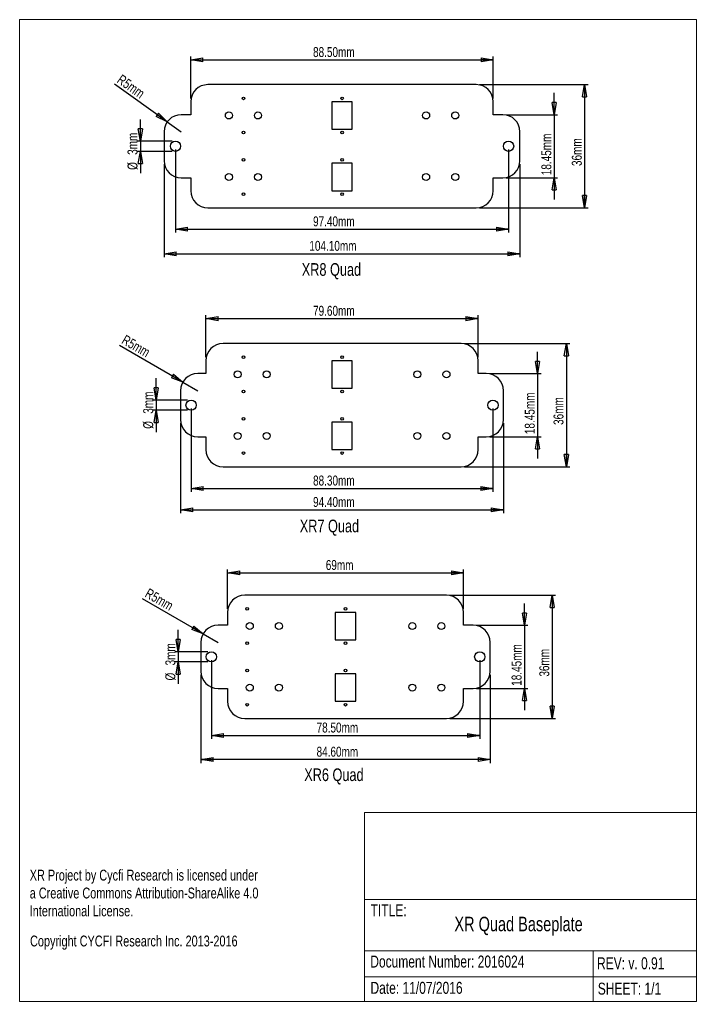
# Model space of a CAD drawing. Header units: millimetres. Extents: x -374 to 1644, y -804 to 292.
# Drawn here: x 5.9 to 203.8, y 5.3 to 292.3 of the extents above; entities that cross this region are included whole.
import ezdxf

# ---------------------------------------------------------------- set-up
doc = ezdxf.new("R2010")
doc.units = ezdxf.units.MM
doc.layers.add('LAYER_1', color=179, linetype='Continuous')
doc.styles.add('SLDTEXTSTYLE0', font='TXT', dxfattribs={"width": 0.75})
doc.dimstyles.new('SLDDIMSTYLE0', dxfattribs={"dimtxt": 2.910417, "dimasz": 3.556, "dimexe": 0, "dimexo": 0.0625, "dimgap": 0.727604, "dimtad": 1, "dimrnd": 1e-09, "dimzin": 12, "dimdsep": 46, "dimtxsty": 'SLDTEXTSTYLE0', "dimblk1": 'CLOSED', "dimblk2": 'CLOSED', "dimsah": 1, "dimcen": 0.09, "dimadec": 0, "dimazin": 3, "dimtfac": 1, "dimtofl": 0, "dimtmove": 0, "dimatfit": 3, "dimldrblk": 'CLOSED', "dimfxl": 1, "dimfrac": 2, "dimtolj": 1, "dimtzin": 12, "dimarcsym": 0})
doc.dimstyles.new('SLDDIMSTYLE1', dxfattribs={"dimtxt": 2.910417, "dimasz": 3.556, "dimexe": 0, "dimexo": 0.0625, "dimgap": 0.727604, "dimtad": 1, "dimrnd": 1e-09, "dimzin": 12, "dimdsep": 46, "dimtxsty": 'SLDTEXTSTYLE0', "dimblk1": 'CLOSED', "dimblk2": 'CLOSED', "dimsah": 1, "dimcen": 0.09, "dimadec": 0, "dimazin": 3, "dimtfac": 1, "dimtmove": 0, "dimatfit": 0, "dimldrblk": 'CLOSED', "dimfxl": 1, "dimfrac": 2, "dimtolj": 1, "dimtzin": 12, "dimarcsym": 0})
doc.dimstyles.new('SLDDIMSTYLE2', dxfattribs={"dimtxt": 2.910417, "dimasz": 3.556, "dimexe": 0, "dimexo": 0.0625, "dimgap": 0.727604, "dimtad": 1, "dimrnd": 1e-09, "dimzin": 4, "dimdsep": 46, "dimtxsty": 'SLDTEXTSTYLE0', "dimblk1": 'CLOSED', "dimblk2": 'CLOSED', "dimsah": 1, "dimcen": 0.09, "dimadec": 0, "dimazin": 1, "dimtfac": 1, "dimtofl": 0, "dimtmove": 0, "dimatfit": 3, "dimldrblk": 'CLOSED', "dimfxl": 1, "dimfrac": 2, "dimtolj": 1, "dimtzin": 12, "dimarcsym": 0})
doc.dimstyles.new('SLDDIMSTYLE3', dxfattribs={"dimtxt": 2.910417, "dimasz": 3.556, "dimexe": 0, "dimexo": 0.0625, "dimgap": 0.727604, "dimtad": 1, "dimrnd": 1e-09, "dimzin": 12, "dimdsep": 46, "dimtxsty": 'SLDTEXTSTYLE0', "dimblk1": 'CLOSED', "dimblk2": 'CLOSED', "dimsah": 1, "dimcen": 0, "dimadec": 0, "dimazin": 3, "dimtfac": 1, "dimtofl": 0, "dimtmove": 0, "dimatfit": 3, "dimldrblk": 'CLOSED', "dimfxl": 1, "dimfrac": 2, "dimtolj": 1, "dimtzin": 12, "dimarcsym": 0})

# ---------------------------------------------------------------- blocks, each defined once
blk = doc.blocks.new('SW_NOTE_0')
at = {"layer": 'LAYER_1', "color": 0, "char_height": 3.175, "attachment_point": 1, "style": 'SLDTEXTSTYLE0'}
for s, insert in [('XR Project by Cycfi Research is licensed under', (0, 4.09)), ('a Creative Commons Attribution-ShareAlike 4.0', (0, -1.14)), ('International License.', (0, -6.37))]:
    blk.add_mtext(s, dxfattribs=dict(at, insert=insert))
blk = doc.blocks.new('_CLOSED')
at = {"color": 0, "linetype": 'ByBlock', "lineweight": -2}
for p, q in [((-1, 0.166667), (0, 0)), ((-1, 0.166667), (-1, -0.166667)), ((0, 0), (-1, -0.166667)), ((0, 0), (-1, 0))]:
    blk.add_line(p, q, dxfattribs=at)
blk = doc.blocks.new('_D')
at = {"layer": 'LAYER_1'}
for p, q in [((66.72, 119.98), (66.72, 131.53)), ((66.72, 130.53), (135.72, 130.53)), ((135.72, 119.98), (135.72, 131.53))]:
    blk.add_line(p, q, dxfattribs=at)
at = {"layer": 'LAYER_1', "xscale": 3.556, "yscale": 3.556, "rotation": 180}
blk.add_blockref('_CLOSED', (66.72, 130.53, -1.5), dxfattribs=at)
at = {"layer": 'LAYER_1', "xscale": 3.556, "yscale": 3.556}
blk.add_blockref('_CLOSED', (135.72, 130.53, -1.5), dxfattribs=at)
at = {"layer": 'LAYER_1', "insert": (95.43, 134.28), "char_height": 2.91, "attachment_point": 1, "style": 'SLDTEXTSTYLE0'}
blk.add_mtext('69mm', dxfattribs=at)
blk = doc.blocks.new('_D_1')
at = {"layer": 'LAYER_1'}
for p, q in [((52.25, 107.48), (52.25, 113.83)), ((60.97, 107.48), (51.25, 107.48)), ((52.25, 107.48), (52.25, 104.48)), ((60.97, 104.48), (51.25, 104.48)), ((52.25, 104.48), (52.25, 98.13))]:
    blk.add_line(p, q, dxfattribs=at)
at = {"layer": 'LAYER_1', "xscale": 3.556, "yscale": 3.556}
for p, rotation in [((52.25, 107.48, -1.5), 270), ((52.25, 104.48, -1.5), 90)]:
    blk.add_blockref('_CLOSED', p, dxfattribs=dict(at, rotation=rotation))
at = {"layer": 'LAYER_1', "char_height": 2.91, "attachment_point": 1, "rotation": 90, "style": 'SLDTEXTSTYLE0'}
for s, insert in [('3mm', (48.5, 103.46)), ('%%c', (48.5, 99.07))]:
    blk.add_mtext(s, dxfattribs=dict(at, insert=insert))
blk = doc.blocks.new('_D_2')
at = {"layer": 'LAYER_1'}
for p, q in [((153.52, 115.2), (153.52, 121.55)), ((139.52, 115.2), (154.52, 115.2)), ((153.52, 115.2), (153.52, 96.75)), ((139.52, 96.75), (154.52, 96.75)), ((153.52, 96.75), (153.52, 90.4))]:
    blk.add_line(p, q, dxfattribs=at)
at = {"layer": 'LAYER_1', "xscale": 3.556, "yscale": 3.556}
for p, rotation in [((153.52, 115.2, -1.5), 270), ((153.52, 96.75, -1.5), 90)]:
    blk.add_blockref('_CLOSED', p, dxfattribs=dict(at, rotation=rotation))
at = {"layer": 'LAYER_1', "insert": (149.77, 97.5), "char_height": 2.91, "attachment_point": 1, "rotation": 90, "style": 'SLDTEXTSTYLE0'}
blk.add_mtext('18.45mm', dxfattribs=at)
blk = doc.blocks.new('_D_3')
at = {"layer": 'LAYER_1'}
for p, q in [((131.72, 123.98), (162.64, 123.98)), ((161.64, 123.98), (161.64, 87.98)), ((131.72, 87.98), (162.64, 87.98))]:
    blk.add_line(p, q, dxfattribs=at)
at = {"layer": 'LAYER_1', "xscale": 3.556, "yscale": 3.556}
for p, rotation in [((161.64, 123.98, -1.5), 90), ((161.64, 87.98, -1.5), 270)]:
    blk.add_blockref('_CLOSED', p, dxfattribs=dict(at, rotation=rotation))
at = {"layer": 'LAYER_1', "insert": (157.88, 100.19), "char_height": 2.91, "attachment_point": 1, "rotation": 90, "style": 'SLDTEXTSTYLE0'}
blk.add_mtext('36mm', dxfattribs=at)
blk = doc.blocks.new('_D_4')
at = {"layer": 'LAYER_1'}
for p, q in [((58.92, 100.75), (58.92, 74.94)), ((143.52, 100.75), (143.52, 74.94)), ((143.52, 75.94), (58.92, 75.94))]:
    blk.add_line(p, q, dxfattribs=at)
at = {"layer": 'LAYER_1', "xscale": 3.556, "yscale": 3.556, "rotation": 180}
blk.add_blockref('_CLOSED', (58.92, 75.94, -1.5), dxfattribs=at)
at = {"layer": 'LAYER_1', "xscale": 3.556, "yscale": 3.556}
blk.add_blockref('_CLOSED', (143.52, 75.94, -1.5), dxfattribs=at)
at = {"layer": 'LAYER_1', "insert": (92.74, 79.7), "char_height": 2.91, "attachment_point": 1, "style": 'SLDTEXTSTYLE0'}
blk.add_mtext('84.60mm', dxfattribs=at)
blk = doc.blocks.new('_D_5')
at = {"layer": 'LAYER_1'}
for p, q in [((61.97, 104.98), (61.97, 82.01)), ((140.47, 104.98), (140.47, 82.01)), ((61.97, 83.01), (140.47, 83.01))]:
    blk.add_line(p, q, dxfattribs=at)
at = {"layer": 'LAYER_1', "xscale": 3.556, "yscale": 3.556, "rotation": 180}
blk.add_blockref('_CLOSED', (61.97, 83.01, -1.5), dxfattribs=at)
at = {"layer": 'LAYER_1', "xscale": 3.556, "yscale": 3.556}
blk.add_blockref('_CLOSED', (140.47, 83.01, -1.5), dxfattribs=at)
at = {"layer": 'LAYER_1', "insert": (92.74, 86.76), "char_height": 2.91, "attachment_point": 1, "style": 'SLDTEXTSTYLE0'}
blk.add_mtext('78.50mm', dxfattribs=at)
blk = doc.blocks.new('_D_6')
at = {"layer": 'LAYER_1'}
for q in [(41.87, 122.93), (63.92, 110.2)]:
    blk.add_line((59.59, 112.7), q, dxfattribs=at)
at = {"layer": 'LAYER_1', "xscale": 3.556, "yscale": 3.556, "rotation": 330}
blk.add_blockref('_CLOSED', (59.59, 112.7, -1.5), dxfattribs=at)
at = {"layer": 'LAYER_1', "insert": (43.74, 126.17), "char_height": 2.91, "attachment_point": 1, "rotation": 330, "style": 'SLDTEXTSTYLE0'}
blk.add_mtext('R5mm', dxfattribs=at)
blk = doc.blocks.new('_D_7')
at = {"layer": 'LAYER_1'}
for p, q in [((60.38, 193.55), (60.38, 205.84)), ((60.38, 204.84), (139.98, 204.84)), ((139.98, 193.55), (139.98, 205.84))]:
    blk.add_line(p, q, dxfattribs=at)
at = {"layer": 'LAYER_1', "xscale": 3.556, "yscale": 3.556, "rotation": 180}
blk.add_blockref('_CLOSED', (60.38, 204.84, -1.5), dxfattribs=at)
at = {"layer": 'LAYER_1', "xscale": 3.556, "yscale": 3.556}
blk.add_blockref('_CLOSED', (139.98, 204.84, -1.5), dxfattribs=at)
at = {"layer": 'LAYER_1', "insert": (91.71, 208.59), "char_height": 2.91, "attachment_point": 1, "style": 'SLDTEXTSTYLE0'}
blk.add_mtext('79.60mm', dxfattribs=at)
blk = doc.blocks.new('_D_8')
at = {"layer": 'LAYER_1'}
for p, q in [((157.38, 188.78), (157.38, 195.13)), ((143.38, 188.78), (158.38, 188.78)), ((157.38, 188.78), (157.38, 170.33)), ((143.38, 170.33), (158.38, 170.33)), ((157.38, 170.33), (157.38, 163.98))]:
    blk.add_line(p, q, dxfattribs=at)
at = {"layer": 'LAYER_1', "xscale": 3.556, "yscale": 3.556}
for p, rotation in [((157.38, 188.78, -1.5), 270), ((157.38, 170.33, -1.5), 90)]:
    blk.add_blockref('_CLOSED', p, dxfattribs=dict(at, rotation=rotation))
at = {"layer": 'LAYER_1', "insert": (153.63, 171.08), "char_height": 2.91, "attachment_point": 1, "rotation": 90, "style": 'SLDTEXTSTYLE0'}
blk.add_mtext('18.45mm', dxfattribs=at)
blk = doc.blocks.new('_D_9')
at = {"layer": 'LAYER_1'}
for p, q in [((135.98, 197.55), (166.79, 197.55)), ((165.79, 197.55), (165.79, 161.55)), ((135.98, 161.55), (166.79, 161.55))]:
    blk.add_line(p, q, dxfattribs=at)
at = {"layer": 'LAYER_1', "xscale": 3.556, "yscale": 3.556}
for p, rotation in [((165.79, 197.55, -1.5), 90), ((165.79, 161.55, -1.5), 270)]:
    blk.add_blockref('_CLOSED', p, dxfattribs=dict(at, rotation=rotation))
at = {"layer": 'LAYER_1', "insert": (162.04, 173.77), "char_height": 2.91, "attachment_point": 1, "rotation": 90, "style": 'SLDTEXTSTYLE0'}
blk.add_mtext('36mm', dxfattribs=at)
blk = doc.blocks.new('_D_10')
at = {"layer": 'LAYER_1'}
for p, q in [((45.79, 181.05), (45.79, 187.4)), ((55.03, 181.05), (44.79, 181.05)), ((45.79, 181.05), (45.79, 178.05)), ((55.03, 178.05), (44.79, 178.05)), ((45.79, 178.05), (45.79, 171.7))]:
    blk.add_line(p, q, dxfattribs=at)
at = {"layer": 'LAYER_1', "xscale": 3.556, "yscale": 3.556}
for p, rotation in [((45.79, 181.05, -1.5), 270), ((45.79, 178.05, -1.5), 90)]:
    blk.add_blockref('_CLOSED', p, dxfattribs=dict(at, rotation=rotation))
at = {"layer": 'LAYER_1', "char_height": 2.91, "attachment_point": 1, "rotation": 90, "style": 'SLDTEXTSTYLE0'}
for s, insert in [('3mm', (42.04, 177.04)), ('%%c', (42.04, 172.64))]:
    blk.add_mtext(s, dxfattribs=dict(at, insert=insert))
blk = doc.blocks.new('_D_11')
at = {"layer": 'LAYER_1'}
for p, q in [((56.03, 178.55), (56.03, 154.22)), ((144.33, 178.55), (144.33, 154.22)), ((56.03, 155.22), (144.33, 155.22))]:
    blk.add_line(p, q, dxfattribs=at)
at = {"layer": 'LAYER_1', "xscale": 3.556, "yscale": 3.556, "rotation": 180}
blk.add_blockref('_CLOSED', (56.03, 155.22, -1.5), dxfattribs=at)
at = {"layer": 'LAYER_1', "xscale": 3.556, "yscale": 3.556}
blk.add_blockref('_CLOSED', (144.33, 155.22, -1.5), dxfattribs=at)
at = {"layer": 'LAYER_1', "insert": (91.71, 158.97), "char_height": 2.91, "attachment_point": 1, "style": 'SLDTEXTSTYLE0'}
blk.add_mtext('88.30mm', dxfattribs=at)
blk = doc.blocks.new('_D_12')
at = {"layer": 'LAYER_1'}
for p, q in [((52.98, 174.33), (52.98, 147.96)), ((147.38, 174.33), (147.38, 147.96)), ((52.98, 148.96), (147.38, 148.96))]:
    blk.add_line(p, q, dxfattribs=at)
at = {"layer": 'LAYER_1', "xscale": 3.556, "yscale": 3.556, "rotation": 180}
blk.add_blockref('_CLOSED', (52.98, 148.96, -1.5), dxfattribs=at)
at = {"layer": 'LAYER_1', "xscale": 3.556, "yscale": 3.556}
blk.add_blockref('_CLOSED', (147.38, 148.96, -1.5), dxfattribs=at)
at = {"layer": 'LAYER_1', "insert": (91.71, 152.71), "char_height": 2.91, "attachment_point": 1, "style": 'SLDTEXTSTYLE0'}
blk.add_mtext('94.40mm', dxfattribs=at)
blk = doc.blocks.new('_D_13')
at = {"layer": 'LAYER_1'}
for q in [(35.07, 197.01), (57.98, 183.78)]:
    blk.add_line((53.65, 186.28), q, dxfattribs=at)
at = {"layer": 'LAYER_1', "xscale": 3.556, "yscale": 3.556, "rotation": 330}
blk.add_blockref('_CLOSED', (53.65, 186.28, -1.5), dxfattribs=at)
at = {"layer": 'LAYER_1', "insert": (36.93, 200.25), "char_height": 2.91, "attachment_point": 1, "rotation": 330, "style": 'SLDTEXTSTYLE0'}
blk.add_mtext('R5mm', dxfattribs=at)
blk = doc.blocks.new('_D_14')
at = {"layer": 'LAYER_1'}
for p, q in [((55.93, 269.25), (55.93, 281.48)), ((144.43, 269.25), (144.43, 281.48)), ((55.93, 280.48), (144.43, 280.48))]:
    blk.add_line(p, q, dxfattribs=at)
at = {"layer": 'LAYER_1', "xscale": 3.556, "yscale": 3.556, "rotation": 180}
blk.add_blockref('_CLOSED', (55.93, 280.48, -1.5), dxfattribs=at)
at = {"layer": 'LAYER_1', "xscale": 3.556, "yscale": 3.556}
blk.add_blockref('_CLOSED', (144.43, 280.48, -1.5), dxfattribs=at)
at = {"layer": 'LAYER_1', "insert": (91.71, 284.23), "char_height": 2.91, "attachment_point": 1, "style": 'SLDTEXTSTYLE0'}
blk.add_mtext('88.50mm', dxfattribs=at)
blk = doc.blocks.new('_D_15')
at = {"layer": 'LAYER_1'}
for p, q in [((162.23, 264.47), (162.23, 270.82)), ((148.23, 264.47), (163.23, 264.47)), ((162.23, 264.47), (162.23, 246.02)), ((148.23, 246.02), (163.23, 246.02)), ((162.23, 246.02), (162.23, 239.67))]:
    blk.add_line(p, q, dxfattribs=at)
at = {"layer": 'LAYER_1', "xscale": 3.556, "yscale": 3.556}
for p, rotation in [((162.23, 264.47, -1.5), 270), ((162.23, 246.02, -1.5), 90)]:
    blk.add_blockref('_CLOSED', p, dxfattribs=dict(at, rotation=rotation))
at = {"layer": 'LAYER_1', "insert": (158.48, 246.77), "char_height": 2.91, "attachment_point": 1, "rotation": 90, "style": 'SLDTEXTSTYLE0'}
blk.add_mtext('18.45mm', dxfattribs=at)
blk = doc.blocks.new('_D_16')
at = {"layer": 'LAYER_1'}
for p, q in [((140.43, 273.25), (172.14, 273.25)), ((171.14, 273.25), (171.14, 237.25)), ((140.43, 237.25), (172.14, 237.25))]:
    blk.add_line(p, q, dxfattribs=at)
at = {"layer": 'LAYER_1', "xscale": 3.556, "yscale": 3.556}
for p, rotation in [((171.14, 273.25, -1.5), 90), ((171.14, 237.25, -1.5), 270)]:
    blk.add_blockref('_CLOSED', p, dxfattribs=dict(at, rotation=rotation))
at = {"layer": 'LAYER_1', "insert": (167.39, 249.46), "char_height": 2.91, "attachment_point": 1, "rotation": 90, "style": 'SLDTEXTSTYLE0'}
blk.add_mtext('36mm', dxfattribs=at)
blk = doc.blocks.new('_D_17')
at = {"layer": 'LAYER_1'}
for p, q in [((41.2, 256.75), (41.2, 263.1)), ((50.48, 256.75), (40.2, 256.75)), ((41.2, 256.75), (41.2, 253.75)), ((50.48, 253.75), (40.2, 253.75)), ((41.2, 253.75), (41.2, 247.4))]:
    blk.add_line(p, q, dxfattribs=at)
at = {"layer": 'LAYER_1', "xscale": 3.556, "yscale": 3.556}
for p, rotation in [((41.2, 256.75, -1.5), 270), ((41.2, 253.75, -1.5), 90)]:
    blk.add_blockref('_CLOSED', p, dxfattribs=dict(at, rotation=rotation))
at = {"layer": 'LAYER_1', "char_height": 2.91, "attachment_point": 1, "rotation": 90, "style": 'SLDTEXTSTYLE0'}
for s, insert in [('3mm', (37.45, 252.73)), ('%%c', (37.45, 248.34))]:
    blk.add_mtext(s, dxfattribs=dict(at, insert=insert))
blk = doc.blocks.new('_D_18')
at = {"layer": 'LAYER_1'}
for p, q in [((51.48, 254.25), (51.48, 229.98)), ((148.88, 254.25), (148.88, 229.98)), ((51.48, 230.98), (148.88, 230.98))]:
    blk.add_line(p, q, dxfattribs=at)
at = {"layer": 'LAYER_1', "xscale": 3.556, "yscale": 3.556, "rotation": 180}
blk.add_blockref('_CLOSED', (51.48, 230.98, -1.5), dxfattribs=at)
at = {"layer": 'LAYER_1', "xscale": 3.556, "yscale": 3.556}
blk.add_blockref('_CLOSED', (148.88, 230.98, -1.5), dxfattribs=at)
at = {"layer": 'LAYER_1', "insert": (91.71, 234.73), "char_height": 2.91, "attachment_point": 1, "style": 'SLDTEXTSTYLE0'}
blk.add_mtext('97.40mm', dxfattribs=at)
blk = doc.blocks.new('_D_19')
at = {"layer": 'LAYER_1'}
for p, q in [((48.13, 250.02), (48.13, 222.83)), ((152.23, 250.02), (152.23, 222.83)), ((48.13, 223.83), (152.23, 223.83))]:
    blk.add_line(p, q, dxfattribs=at)
at = {"layer": 'LAYER_1', "xscale": 3.556, "yscale": 3.556, "rotation": 180}
blk.add_blockref('_CLOSED', (48.13, 223.83, -1.5), dxfattribs=at)
at = {"layer": 'LAYER_1', "xscale": 3.556, "yscale": 3.556}
blk.add_blockref('_CLOSED', (152.23, 223.83, -1.5), dxfattribs=at)
at = {"layer": 'LAYER_1', "insert": (90.63, 227.58), "char_height": 2.91, "attachment_point": 1, "style": 'SLDTEXTSTYLE0'}
blk.add_mtext('104.10mm', dxfattribs=at)
blk = doc.blocks.new('_D_20')
at = {"layer": 'LAYER_1'}
for q in [(33.64, 273.37), (53.13, 259.47)]:
    blk.add_line((49.06, 262.38), q, dxfattribs=at)
at = {"layer": 'LAYER_1', "xscale": 3.556, "yscale": 3.556, "rotation": 324.51860285}
blk.add_blockref('_CLOSED', (49.06, 262.38, -1.5), dxfattribs=at)
at = {"layer": 'LAYER_1', "insert": (35.81, 276.41), "char_height": 2.91, "attachment_point": 1, "rotation": 324.5186, "style": 'SLDTEXTSTYLE0'}
blk.add_mtext('R5mm', dxfattribs=at)

msp = doc.modelspace()

# ---------------------------------------------------------------- linework, layer by layer
at = {"color": 7, "linetype": 'Continuous', "lineweight": 18}
for p, q in [((5.891, 292.257), (5.891, 5.257)), ((16.62, 292.257), (5.891, 292.257)), ((203.82, 292.257), (16.62, 292.257)), ((203.82, 5.257), (203.82, 292.257)), ((106.742, 60.507), (203.82, 60.507)), ((106.742, 60.507), (106.742, 5.257)), ((203.82, 35.033), (106.742, 35.033)), ((106.742, 20.016), (203.82, 20.016)), ((173.663, 12.406), (173.663, 20.016)), ((106.742, 12.406), (203.82, 12.406)), ((173.663, 5.257), (173.663, 12.406)), ((5.891, 5.257), (16.62, 5.257)), ((16.62, 5.257), (203.82, 5.257))]:
    msp.add_line(p, q, dxfattribs=at)
at = {"color": 7, "linetype": 'Continuous', "lineweight": 25}
for p, q in [((139.435, 273.249), (60.935, 273.249)), ((55.935, 268.249), (55.935, 264.474)), ((103.185, 268.249), (97.185, 268.249)), ((97.185, 268.249), (97.185, 260.249)), ((103.185, 260.249), (103.185, 268.249)), ((144.435, 264.474), (144.435, 268.249)), ((55.935, 264.474), (53.135, 264.474)), ((147.235, 264.474), (144.435, 264.474)), ((48.135, 259.474), (48.135, 251.024)), ((97.185, 260.249), (103.185, 260.249)), ((152.235, 251.024), (152.235, 259.474)), ((103.185, 250.249), (97.185, 250.249)), ((97.185, 250.249), (97.185, 242.249)), ((103.185, 242.249), (103.185, 250.249)), ((53.135, 246.024), (55.935, 246.024)), ((55.935, 246.024), (55.935, 242.249)), ((144.435, 246.024), (147.235, 246.024)), ((144.435, 242.249), (144.435, 246.024)), ((97.185, 242.249), (103.185, 242.249)), ((60.935, 237.249), (139.435, 237.249)), ((134.985, 197.555), (65.385, 197.555)), ((60.385, 192.555), (60.385, 188.78)), ((103.185, 192.555), (97.185, 192.555)), ((97.185, 192.555), (97.185, 184.555)), ((103.185, 184.555), (103.185, 192.555)), ((139.985, 188.78), (139.985, 192.555)), ((60.385, 188.78), (57.985, 188.78)), ((142.385, 188.78), (139.985, 188.78)), ((52.985, 183.78), (52.985, 175.33)), ((97.185, 184.555), (103.185, 184.555)), ((147.385, 175.33), (147.385, 183.78)), ((103.185, 174.555), (97.185, 174.555)), ((97.185, 174.555), (97.185, 166.555)), ((103.185, 166.555), (103.185, 174.555)), ((57.985, 170.33), (60.385, 170.33)), ((60.385, 170.33), (60.385, 166.555)), ((139.985, 170.33), (142.385, 170.33)), ((139.985, 166.555), (139.985, 170.33)), ((97.185, 166.555), (103.185, 166.555)), ((65.385, 161.555), (134.985, 161.555)), ((130.718, 123.978), (71.718, 123.978)), ((66.718, 118.978), (66.718, 115.203)), ((104.218, 118.978), (98.218, 118.978)), ((98.218, 118.978), (98.218, 110.978)), ((104.218, 110.978), (104.218, 118.978)), ((135.718, 115.203), (135.718, 118.978)), ((66.718, 115.203), (63.918, 115.203)), ((138.518, 115.203), (135.718, 115.203)), ((58.918, 110.203), (58.918, 101.753)), ((98.218, 110.978), (104.218, 110.978)), ((143.518, 101.753), (143.518, 110.203)), ((104.218, 100.978), (98.218, 100.978)), ((98.218, 100.978), (98.218, 92.978)), ((104.218, 92.978), (104.218, 100.978)), ((63.918, 96.753), (66.718, 96.753)), ((66.718, 96.753), (66.718, 92.978)), ((135.718, 96.753), (138.518, 96.753)), ((135.718, 92.978), (135.718, 96.753)), ((98.218, 92.978), (104.218, 92.978)), ((71.718, 87.978), (130.718, 87.978))]:
    msp.add_line(p, q, dxfattribs=at)
for centre, radius in [((71.385, 269.249), 0.39), ((100.185, 269.249), 0.39), ((67.085, 264.249), 1.025), ((75.585, 264.249), 1.025), ((124.785, 264.249), 1.025), ((133.285, 264.249), 1.025), ((71.385, 259.249), 0.39), ((100.185, 259.249), 0.39), ((51.485, 255.249), 1.5), ((148.885, 255.249), 1.5), ((71.385, 251.249), 0.39), ((100.185, 251.249), 0.39), ((67.085, 246.249), 1.025), ((75.585, 246.249), 1.025), ((124.785, 246.249), 1.025), ((133.285, 246.249), 1.025), ((71.385, 241.249), 0.39), ((100.185, 241.249), 0.39), ((71.385, 193.555), 0.39), ((100.185, 193.555), 0.39), ((69.635, 188.555), 1.025), ((78.135, 188.555), 1.025), ((122.235, 188.555), 1.025), ((130.735, 188.555), 1.025), ((71.385, 183.555), 0.39), ((100.185, 183.555), 0.39), ((56.035, 179.555), 1.5), ((144.335, 179.555), 1.5), ((71.385, 175.555), 0.39), ((100.185, 175.555), 0.39), ((69.635, 170.555), 1.025), ((78.135, 170.555), 1.025), ((122.235, 170.555), 1.025), ((130.735, 170.555), 1.025), ((71.385, 165.555), 0.39), ((100.185, 165.555), 0.39), ((72.418, 119.978), 0.39), ((101.218, 119.978), 0.39), ((73.218, 114.978), 1.025), ((81.718, 114.978), 1.025), ((120.718, 114.978), 1.025), ((129.218, 114.978), 1.025), ((72.418, 109.978), 0.39), ((101.218, 109.978), 0.39), ((61.968, 105.978), 1.5), ((140.468, 105.978), 1.5), ((72.418, 101.978), 0.39), ((101.218, 101.978), 0.39), ((73.218, 96.978), 1.025), ((81.718, 96.978), 1.025), ((120.718, 96.978), 1.025), ((129.218, 96.978), 1.025), ((72.418, 91.978), 0.39), ((101.218, 91.978), 0.39)]:
    msp.add_circle(centre, radius, dxfattribs=at)
for centre, start, end in [((60.935, 268.249), 90, 180), ((139.435, 268.249), 0, 90), ((53.135, 259.474), 90, 180), ((147.235, 259.474), 0, 90), ((53.135, 251.024), 180, 270), ((147.235, 251.024), 270, 0), ((60.935, 242.249), 180, 270), ((139.435, 242.249), 270, 0), ((65.385, 192.555), 90, 180), ((134.985, 192.555), 0, 90), ((57.985, 183.78), 90, 180), ((142.385, 183.78), 0, 90), ((57.985, 175.33), 180, 270), ((142.385, 175.33), 270, 0), ((65.385, 166.555), 180, 270), ((134.985, 166.555), 270, 0), ((71.718, 118.978), 90, 180), ((130.718, 118.978), 0, 90), ((63.918, 110.203), 90, 180), ((138.518, 110.203), 0, 90), ((63.918, 101.753), 180, 270), ((138.518, 101.753), 270, 0), ((71.718, 92.978), 180, 270), ((130.718, 92.978), 270, 0)]:
    msp.add_arc(centre, 5, start, end, dxfattribs=at)

# ---------------------------------------------------------------- block references
at = {"layer": 'LAYER_1'}
msp.add_blockref('SW_NOTE_0', (8.846, 39.659), dxfattribs=at)

# ---------------------------------------------------------------- texts
at = {"color": 7, "linetype": 'Continuous', "lineweight": 0, "char_height": 3.5, "attachment_point": 1, "style": 'SLDTEXTSTYLE0'}
for s, insert in [('TITLE:', (108.54, 33.641)), ('Document Number: 2016024', (108.453, 18.646)), ('REV: v. 0.91', (174.771, 18.138)), ('Date: 11/07/2016', (108.509, 10.966)), ('SHEET: 1/1', (174.988, 10.726))]:
    msp.add_mtext(s, dxfattribs=dict(at, insert=insert))
at = {"layer": 'LAYER_1', "attachment_point": 1, "style": 'SLDTEXTSTYLE0'}
for s, insert, char_height in [('XR8 Quad', (88.41, 221.068), 3.7042), ('XR7 Quad', (87.824, 146.081), 3.7042), ('XR6 Quad', (89.135, 73.365), 3.7042), ('XR Quad Baseplate', (133.058, 29.992), 4.23333), ('Copyright CYCFI Research Inc. 2013-2016', (8.94, 24.49), 3.175)]:
    msp.add_mtext(s, dxfattribs=dict(at, insert=insert, char_height=char_height))

# ---------------------------------------------------------------- dimensions: what is measured, and where the dimension line sits
at = {"layer": 'LAYER_1'}
for base, p1, p2, dimstyle, picture, middle in [((144.435, 280.476), (55.935, 268.249), (144.435, 268.249), 'SLDDIMSTYLE2', '_D_14', (100.185, 280.476)), ((148.885, 230.98), (51.485, 255.249), (148.885, 255.249), 'SLDDIMSTYLE2', '_D_18', (100.185, 230.98)), ((152.235, 223.829), (48.135, 251.024), (152.235, 251.024), 'SLDDIMSTYLE2', '_D_19', (100.185, 223.829)), ((139.985, 204.838), (60.385, 192.555), (139.985, 192.555), 'SLDDIMSTYLE2', '_D_7', (100.185, 204.838)), ((144.335, 155.216), (56.035, 179.555), (144.335, 179.555), 'SLDDIMSTYLE2', '_D_11', (100.185, 155.216)), ((147.385, 148.96), (52.985, 175.33), (147.385, 175.33), 'SLDDIMSTYLE2', '_D_12', (100.185, 148.96)), ((135.718, 130.531), (66.718, 118.978), (135.718, 118.978), 'SLDDIMSTYLE0', '_D', (101.218, 130.531)), ((140.468, 83.011), (61.968, 105.978), (140.468, 105.978), 'SLDDIMSTYLE2', '_D_5', (101.218, 83.011)), ((58.918, 75.944), (143.518, 101.753), (58.918, 101.753), 'SLDDIMSTYLE2', '_D_4', (101.218, 75.944))]:
    dim = msp.add_linear_dim(base=base, p1=p1, p2=p2, dimstyle=dimstyle, dxfattribs=at)
    dim.commit()
    dim.dimension.update_dxf_attribs({"geometry": picture, "text_midpoint": middle, "dimtype": 160})
for center, mpoint, picture, middle in [((53.135, 259.474), (49.063, 262.376), '_D_20', (38.32, 270.034)), ((57.985, 183.78), (53.655, 186.28), '_D_13', (40.056, 194.131)), ((63.918, 110.203), (59.588, 112.703), '_D_6', (46.853, 120.056))]:
    dim = msp.add_radius_dim(center=center, mpoint=mpoint, dimstyle='SLDDIMSTYLE3', dxfattribs=at)
    dim.commit()
    dim.dimension.update_dxf_attribs({"geometry": picture, "text_midpoint": middle, "dimtype": 164})
for base, p1, p2, dimstyle, picture, middle in [((171.142, 237.249), (139.435, 273.249), (139.435, 237.249), 'SLDDIMSTYLE0', '_D_16', (171.142, 255.249)), ((162.235, 246.024), (147.235, 264.474), (147.235, 246.024), 'SLDDIMSTYLE1', '_D_15', (162.235, 255.249)), ((165.789, 161.555), (134.985, 197.555), (134.985, 161.555), 'SLDDIMSTYLE0', '_D_9', (165.789, 179.555)), ((157.385, 170.33), (142.385, 188.78), (142.385, 170.33), 'SLDDIMSTYLE1', '_D_8', (157.385, 179.555)), ((161.636, 87.978), (130.718, 123.978), (130.718, 87.978), 'SLDDIMSTYLE0', '_D_3', (161.636, 105.978)), ((153.518, 96.753), (138.518, 115.203), (138.518, 96.753), 'SLDDIMSTYLE1', '_D_2', (153.518, 105.978))]:
    dim = msp.add_linear_dim(base=base, p1=p1, p2=p2, angle=90, dimstyle=dimstyle, dxfattribs=at)
    dim.commit()
    dim.dimension.update_dxf_attribs({"geometry": picture, "text_midpoint": middle, "dimtype": 160})
for base, p1, p2, picture, middle in [((41.204, 253.749), (51.485, 256.749), (51.485, 253.749), '_D_17', (41.204, 255.249)), ((45.791, 178.055), (56.035, 181.055), (56.035, 178.055), '_D_10', (45.791, 179.555)), ((52.255, 104.478), (61.968, 107.478), (61.968, 104.478), '_D_1', (52.255, 105.978))]:
    dim = msp.add_linear_dim(base=base, p1=p1, p2=p2, angle=90, text='%%c<>', dimstyle='SLDDIMSTYLE1', dxfattribs=at)
    dim.commit()
    dim.dimension.update_dxf_attribs({"geometry": picture, "text_midpoint": middle, "dimtype": 160})

doc.saveas('drawing.dxf')
